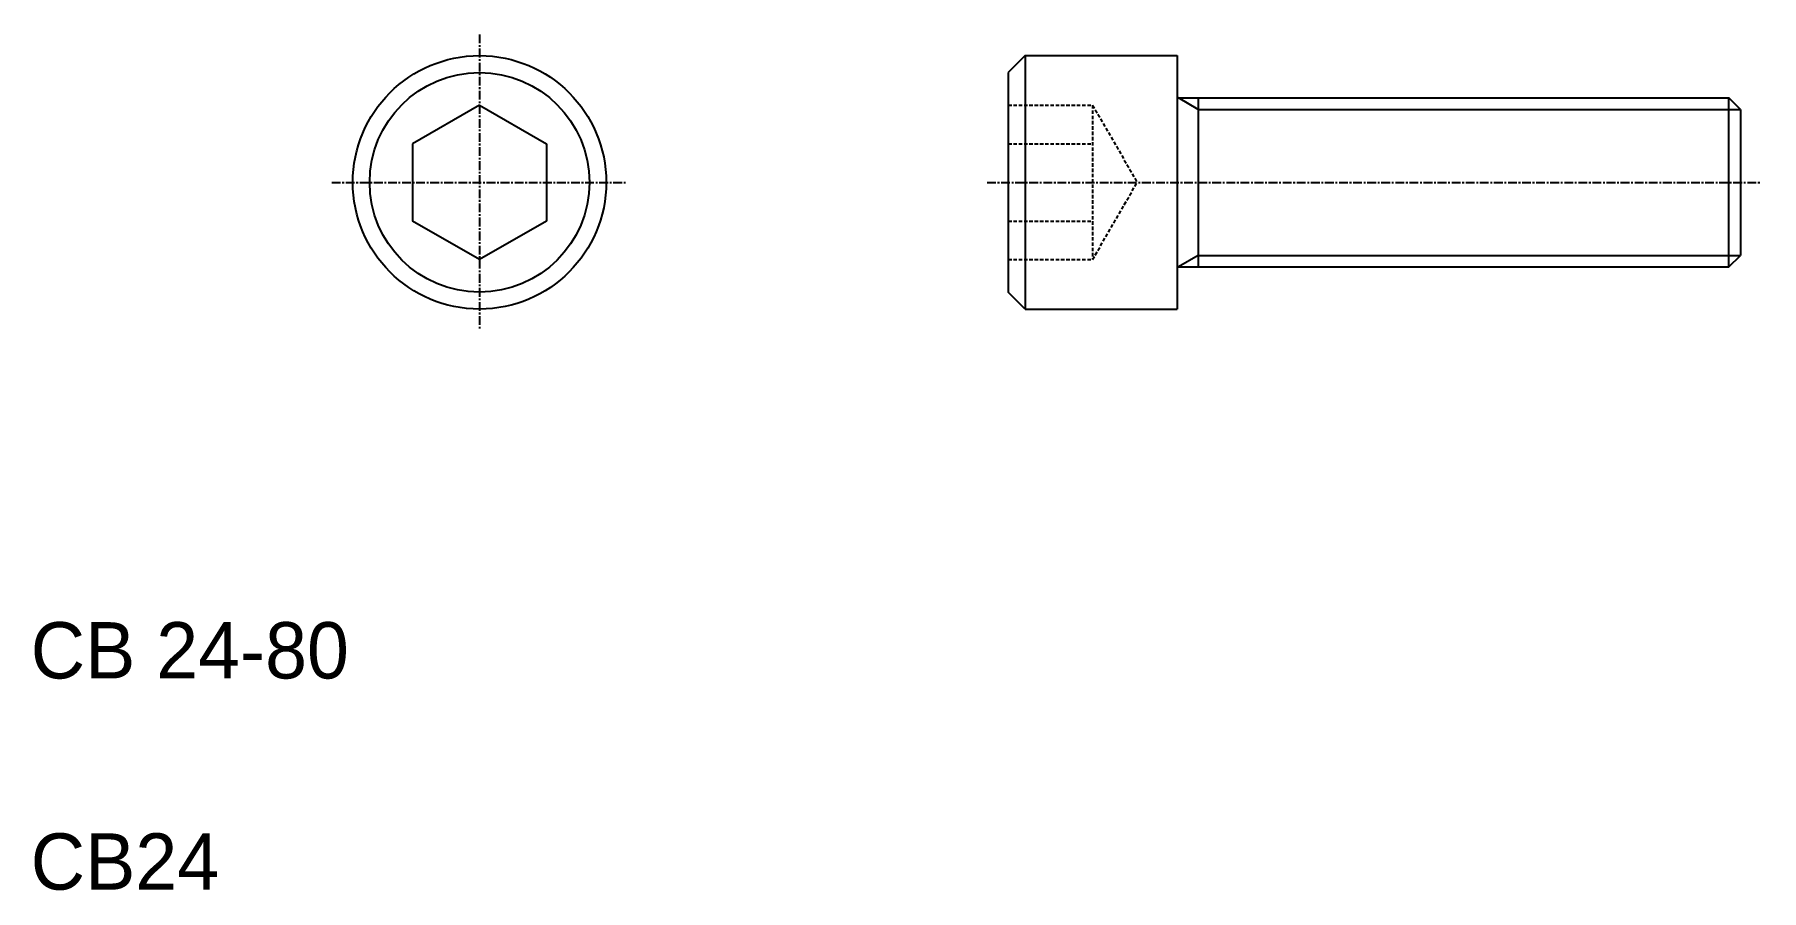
# Model space of a CAD drawing. Extents: x 21 to 266, y 20 to 141.
import ezdxf

# ---------------------------------------------------------------- set-up
doc = ezdxf.new("R2010")
doc.units = 0
doc.linetypes.add('CENTER', pattern=[2, 1.25, -0.25, 0.25, -0.25])
doc.linetypes.add('DASHED', pattern=[0.75, 0.5, -0.25])
doc.layers.get('0').update_dxf_attribs({"linetype": 'CONTINUOUS'})
doc.layers.add('CENTER', color=1, linetype='CENTER')

msp = doc.modelspace()

# ---------------------------------------------------------------- linework, layer by layer
at = {"color": 7, "linetype": 'CONTINUOUS'}
for p, q in [((161.24, 138.47), (158.84, 136.07)), ((161.24, 138.47), (161.24, 102.47)), ((161.24, 138.47), (182.84, 138.47)), ((182.84, 138.47), (182.84, 102.47)), ((158.84, 136.07), (158.84, 104.87)), ((182.84, 132.47), (261.22, 132.47)), ((185.84, 132.47), (185.84, 108.47)), ((261.22, 108.47), (261.22, 132.47)), ((262.84, 130.84), (261.22, 132.47)), ((83.75, 131.44), (74.25, 125.95)), ((83.75, 131.44), (93.25, 125.95)), ((262.84, 130.84), (262.84, 110.09)), ((74.25, 125.95), (74.25, 114.98)), ((93.25, 125.95), (93.25, 114.98)), ((83.75, 109.5), (74.25, 114.98)), ((93.25, 114.98), (83.75, 109.5)), ((182.84, 108.47), (261.22, 108.47)), ((261.22, 108.47), (262.84, 110.09)), ((161.24, 102.47), (158.84, 104.87)), ((161.24, 102.47), (182.84, 102.47))]:
    msp.add_line(p, q, dxfattribs=at)
at = {"color": 3, "linetype": 'CONTINUOUS'}
for p, q in [((185.84, 130.84), (183.03, 132.47)), ((185.84, 130.84), (262.84, 130.84)), ((185.84, 110.09), (183.03, 108.47)), ((185.84, 110.09), (262.84, 110.09))]:
    msp.add_line(p, q, dxfattribs=at)
at = {"color": 3, "linetype": 'DASHED'}
for p, q in [((158.84, 131.44), (170.84, 131.44)), ((170.84, 131.44), (170.84, 109.5)), ((170.84, 131.44), (177.17, 120.47)), ((158.84, 125.95), (170.84, 125.95)), ((170.84, 109.5), (177.17, 120.47)), ((158.84, 114.98), (170.84, 114.98)), ((158.84, 109.5), (170.84, 109.5))]:
    msp.add_line(p, q, dxfattribs=at)
for p, q in [((202.46, 108.47), (202.46, 108.47)), ((222.09, 108.47), (222.09, 108.47))]:
    msp.add_line(p, q)
at = {"color": 7, "linetype": 'CONTINUOUS'}
for radius in [18, 15.6]:
    msp.add_circle((83.75, 120.47), radius, dxfattribs=at)
at = {"layer": 'CENTER', "color": 1, "linetype": 'CENTER'}
for p, q in [((83.75, 141.47), (83.75, 99.47)), ((62.75, 120.47), (104.75, 120.47)), ((155.84, 120.47), (265.84, 120.47))]:
    msp.add_line(p, q, dxfattribs=at)

# ---------------------------------------------------------------- texts
at = {"color": 7, "linetype": 'CONTINUOUS'}
for s, p in [('CB 24-80', (20, 50)), ('CB24', (20, 20))]:
    msp.add_text(s, height=8, dxfattribs=at).set_placement(p)

doc.saveas('drawing.dxf')
